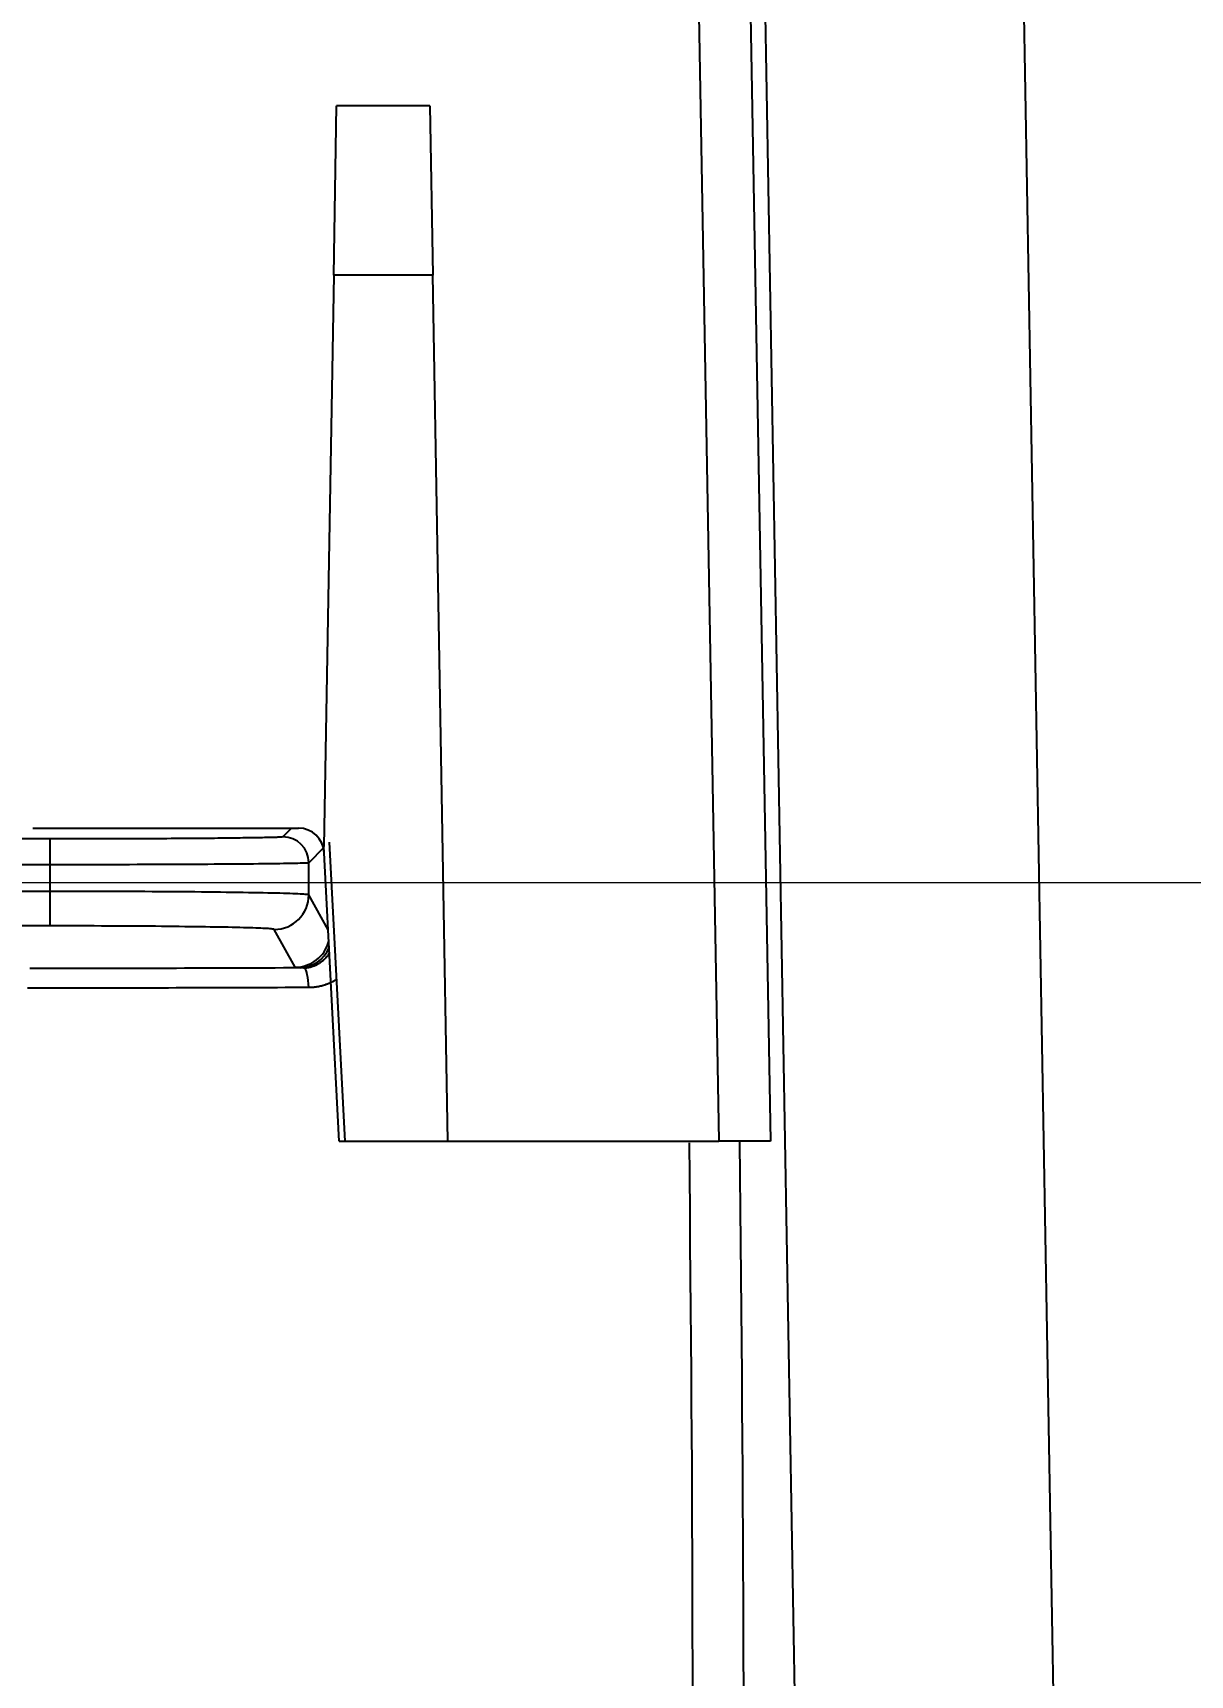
# Model space of a CAD drawing. Extents: x 0 to 395, y 0 to 289.
# Drawn here: x 120.61 to 134.03, y 237.98 to 257.01 of the extents above; entities that cross this region are included whole.
import ezdxf

# ---------------------------------------------------------------- set-up
doc = ezdxf.new("R2010")
doc.units = 0
doc.header["$LTSCALE"] = 10
doc.header["$MEASUREMENT"] = 0
doc.header["$PDMODE"] = 3
doc.header["$PDSIZE"] = -10
doc.layers.get('0').update_dxf_attribs({"linetype": 'CONTINUOUS'})
doc.layers.get('DEFPOINTS').update_dxf_attribs({"linetype": 'CONTINUOUS'})
doc.layers.add('1', color=7, linetype='CONTINUOUS')
doc.styles.add('Daelim Dimension', font='')
doc.styles.get('Daelim Dimension').set_extended_font_data('나눔고딕')
doc.dimstyles.new('DEFAULT', dxfattribs={"dimscale": 2, "dimtxt": 2, "dimasz": 2, "dimexe": 0, "dimexo": 2, "dimgap": 1, "dimtad": 1, "dimdec": 0, "dimzin": 9, "dimdsep": 46, "dimtxsty": 'Daelim Dimension', "dimcen": 0.5, "dimclrd": 5, "dimclre": 5, "dimclrt": 256, "dimadec": 1, "dimazin": 0, "dimtfac": 1, "dimtdec": 0, "dimtix": 1, "dimtmove": 0, "dimatfit": 3, "dimfxl": 1, "dimtolj": 1, "dimtzin": 1, "dimlwd": 9, "dimlwe": 9, "dimarcsym": 0})

# ---------------------------------------------------------------- blocks, each defined once
blk = doc.blocks.new('*D2')
at = {"color": 5, "linetype": 'ByBlock', "lineweight": 9, "ltscale": 0.5, "transparency": 16777216}
for p, q in [((118.67, 247.167), (149.411, 247.167)), ((149.411, 243.167), (149.411, 228.668)), ((120.97, 224.668), (149.411, 224.668))]:
    blk.add_line(p, q, dxfattribs=at)
at = {"color": 5, "ltscale": 0.5, "transparency": 16777216}
for points in [[(148.744, 243.167), (150.078, 243.167), (149.411, 247.167)], [(148.744, 228.668), (150.078, 228.668), (149.411, 224.668)]]:
    blk.add_solid(points, dxfattribs=at)
at = {"layer": 'DEFPOINTS', "color": 0, "ltscale": 0.5, "transparency": 16777216}
for p in [(114.67, 247.167), (116.97, 224.668), (149.411, 224.668)]:
    blk.add_point(p, dxfattribs=at)
at = {"color": 7, "ltscale": 0.5, "transparency": 16777216, "insert": (143.99, 235.917), "char_height": 6, "attachment_point": 5, "rotation": 90, "style": 'Daelim Dimension'}
blk.add_mtext('\\A1;22.5', dxfattribs=at)

msp = doc.modelspace()

# ---------------------------------------------------------------- linework, layer by layer
at = {"layer": '1'}
for p, q in [((132.023, 261.583), (132.835, 215.074)), ((128.254, 261.471), (128.561, 244.168)), ((128.854, 261.471), (129.161, 244.168)), ((129.023, 261.53), (129.82, 215.869)), ((124.095, 254.203), (124.129, 256.168)), ((125.21, 256.168), (124.129, 256.168)), ((125.21, 256.168), (125.245, 254.203)), ((124.095, 254.203), (123.979, 247.584)), ((125.245, 254.203), (124.095, 254.203)), ((125.42, 244.168), (125.245, 254.203)), ((120.806, 247.67), (119.122, 247.67)), ((120.606, 247.795), (123.685, 247.795)), ((120.806, 247.37), (120.806, 247.67)), ((123.607, 247.795), (123.506, 247.694)), ((123.977, 247.565), (123.806, 247.394)), ((124.158, 244.168), (123.979, 247.584)), ((124.042, 247.631), (124.224, 244.168)), ((120.806, 247.37), (119.122, 247.37)), ((120.806, 247.061), (120.806, 247.37)), ((123.806, 247.021), (123.806, 247.394)), ((120.806, 247.061), (119.122, 247.061)), ((120.806, 246.662), (120.806, 247.061)), ((124.03, 246.617), (123.806, 247.021)), ((120.806, 246.662), (119.122, 246.662)), ((123.649, 246.183), (123.406, 246.621)), ((124.158, 244.168), (125.42, 244.168)), ((125.42, 244.168), (128.561, 244.168)), ((129.161, 244.168), (128.561, 244.168))]:
    msp.add_line(p, q, dxfattribs=at)
for points in [[(122.055, 247.673), (122.031, 247.673), (122.008, 247.673), (121.984, 247.673), (121.96, 247.673), (121.936, 247.672), (121.912, 247.672), (121.888, 247.672), (121.864, 247.672), (121.839, 247.672), (121.815, 247.672), (121.79, 247.672), (121.765, 247.672), (121.74, 247.672), (121.715, 247.672), (121.69, 247.672), (121.665, 247.672), (121.639, 247.671), (121.614, 247.671), (121.589, 247.671), (121.563, 247.671), (121.538, 247.671), (121.512, 247.671), (121.487, 247.671), (121.461, 247.671), (121.435, 247.671), (121.41, 247.671), (121.384, 247.671), (121.359, 247.671), (121.334, 247.671), (121.308, 247.671), (121.283, 247.671), (121.257, 247.671), (121.232, 247.671), (121.207, 247.671), (121.182, 247.671), (121.157, 247.671), (121.131, 247.67), (121.106, 247.67), (121.081, 247.67), (121.056, 247.67), (121.031, 247.67), (121.006, 247.67), (120.981, 247.67), (120.956, 247.67), (120.931, 247.67), (120.906, 247.67), (120.881, 247.67), (120.856, 247.67), (120.831, 247.67), (120.806, 247.67)], [(123.506, 247.694), (123.504, 247.693), (123.502, 247.693), (123.498, 247.692), (123.493, 247.692), (123.486, 247.691), (123.478, 247.691), (123.469, 247.69), (123.459, 247.689), (123.447, 247.689), (123.434, 247.688), (123.421, 247.688), (123.406, 247.688), (123.39, 247.687), (123.372, 247.687), (123.354, 247.686), (123.334, 247.686), (123.313, 247.685), (123.291, 247.685), (123.268, 247.684), (123.244, 247.684), (123.219, 247.683), (123.192, 247.683), (123.165, 247.682), (123.136, 247.682), (123.106, 247.682), (123.075, 247.681), (123.043, 247.681), (123.01, 247.68), (122.976, 247.68), (122.941, 247.679), (122.905, 247.679), (122.868, 247.679), (122.83, 247.678), (122.792, 247.678), (122.752, 247.678), (122.712, 247.677), (122.671, 247.677), (122.629, 247.676), (122.586, 247.676), (122.543, 247.676), (122.498, 247.676), (122.453, 247.675), (122.407, 247.675), (122.359, 247.675), (122.311, 247.674), (122.262, 247.674), (122.211, 247.674), (122.16, 247.673), (122.108, 247.673), (122.055, 247.673)], [(123.806, 247.394), (123.803, 247.393), (123.798, 247.392), (123.79, 247.391), (123.779, 247.391), (123.765, 247.39), (123.748, 247.389), (123.729, 247.389), (123.706, 247.388), (123.681, 247.387), (123.652, 247.387), (123.622, 247.386), (123.588, 247.385), (123.551, 247.384), (123.512, 247.384), (123.471, 247.383), (123.426, 247.382), (123.379, 247.382), (123.33, 247.381), (123.278, 247.381), (123.224, 247.38), (123.167, 247.379), (123.108, 247.379), (123.047, 247.378), (122.983, 247.378), (122.918, 247.377), (122.85, 247.377), (122.781, 247.376), (122.709, 247.376), (122.636, 247.375), (122.561, 247.375), (122.484, 247.374), (122.405, 247.374), (122.325, 247.374), (122.244, 247.373), (122.161, 247.373), (122.077, 247.373), (121.991, 247.372), (121.904, 247.372), (121.817, 247.372), (121.728, 247.371), (121.638, 247.371), (121.548, 247.371), (121.457, 247.371), (121.365, 247.371), (121.273, 247.371), (121.18, 247.371), (121.087, 247.37), (120.993, 247.37), (120.9, 247.37), (120.806, 247.37)], [(123.806, 247.021), (123.803, 247.022), (123.798, 247.024), (123.79, 247.025), (123.779, 247.026), (123.765, 247.027), (123.748, 247.029), (123.729, 247.03), (123.706, 247.031), (123.681, 247.032), (123.652, 247.034), (123.622, 247.035), (123.588, 247.036), (123.551, 247.037), (123.512, 247.038), (123.471, 247.04), (123.426, 247.041), (123.379, 247.042), (123.33, 247.043), (123.278, 247.044), (123.224, 247.045), (123.167, 247.046), (123.108, 247.047), (123.047, 247.048), (122.983, 247.049), (122.918, 247.05), (122.85, 247.051), (122.781, 247.052), (122.709, 247.052), (122.636, 247.053), (122.561, 247.054), (122.484, 247.055), (122.405, 247.055), (122.325, 247.056), (122.244, 247.057), (122.161, 247.057), (122.077, 247.058), (121.991, 247.058), (121.904, 247.059), (121.817, 247.059), (121.728, 247.06), (121.638, 247.06), (121.548, 247.06), (121.457, 247.061), (121.365, 247.061), (121.273, 247.061), (121.18, 247.061), (121.087, 247.061), (120.993, 247.061), (120.9, 247.061), (120.806, 247.061)], [(123.406, 246.621), (123.404, 246.622), (123.399, 246.624), (123.392, 246.625), (123.382, 246.626), (123.37, 246.627), (123.356, 246.629), (123.339, 246.63), (123.32, 246.631), (123.299, 246.632), (123.275, 246.633), (123.249, 246.635), (123.221, 246.636), (123.191, 246.637), (123.158, 246.638), (123.124, 246.639), (123.087, 246.64), (123.048, 246.641), (123.006, 246.642), (122.963, 246.643), (122.918, 246.645), (122.871, 246.646), (122.822, 246.646), (122.771, 246.647), (122.718, 246.648), (122.664, 246.649), (122.608, 246.65), (122.55, 246.651), (122.491, 246.652), (122.43, 246.653), (122.368, 246.653), (122.303, 246.654), (122.237, 246.655), (122.169, 246.655), (122.099, 246.656), (122.028, 246.657), (121.955, 246.657), (121.88, 246.658), (121.804, 246.658), (121.726, 246.659), (121.646, 246.659), (121.566, 246.66), (121.485, 246.66), (121.402, 246.66), (121.319, 246.661), (121.236, 246.661), (121.151, 246.661), (121.066, 246.661), (120.98, 246.661), (120.893, 246.662), (120.806, 246.662)], [(124.047, 246.353), (124.043, 246.347), (124.039, 246.341), (124.035, 246.334), (124.031, 246.328), (124.027, 246.322), (124.023, 246.317), (124.018, 246.311), (124.014, 246.305), (124.009, 246.3), (124.004, 246.294), (124, 246.289), (123.995, 246.283), (123.99, 246.278), (123.985, 246.273), (123.979, 246.268), (123.974, 246.263), (123.969, 246.259), (123.964, 246.254), (123.958, 246.249), (123.953, 246.245), (123.947, 246.241), (123.941, 246.236), (123.936, 246.232), (123.93, 246.228), (123.924, 246.225), (123.918, 246.221), (123.912, 246.217), (123.906, 246.214), (123.9, 246.211), (123.894, 246.208), (123.887, 246.204), (123.881, 246.202), (123.875, 246.199), (123.868, 246.196), (123.862, 246.194), (123.855, 246.191), (123.849, 246.189), (123.842, 246.187), (123.836, 246.185), (123.829, 246.183), (123.823, 246.181), (123.816, 246.18), (123.809, 246.178), (123.802, 246.177), (123.796, 246.176), (123.789, 246.175), (123.782, 246.174), (123.775, 246.173), (123.769, 246.173), (123.762, 246.172)], [(120.571, 246.171), (120.657, 246.171), (120.744, 246.171), (120.83, 246.171), (120.918, 246.172), (121.005, 246.172), (121.093, 246.172), (121.182, 246.172), (121.27, 246.172), (121.359, 246.172), (121.449, 246.173), (121.539, 246.173), (121.629, 246.173), (121.72, 246.173), (121.811, 246.173), (121.902, 246.174), (121.994, 246.174), (122.086, 246.174), (122.178, 246.174), (122.271, 246.174), (122.365, 246.175), (122.458, 246.175), (122.552, 246.175), (122.647, 246.175), (122.742, 246.176), (122.837, 246.176), (122.932, 246.176), (123.028, 246.176), (123.125, 246.177), (123.221, 246.177), (123.318, 246.177), (123.416, 246.177), (123.514, 246.178), (123.612, 246.178), (123.71, 246.178)], [(123.71, 246.178), (123.708, 246.178), (123.706, 246.178), (123.704, 246.179), (123.701, 246.179), (123.699, 246.179), (123.697, 246.179), (123.695, 246.179), (123.693, 246.179), (123.691, 246.179), (123.689, 246.179), (123.688, 246.179), (123.686, 246.179), (123.684, 246.179), (123.682, 246.179), (123.681, 246.18), (123.679, 246.18), (123.677, 246.18), (123.676, 246.18), (123.674, 246.18), (123.673, 246.18), (123.672, 246.18), (123.67, 246.18), (123.669, 246.18), (123.668, 246.18), (123.666, 246.18), (123.665, 246.18), (123.664, 246.181), (123.663, 246.181), (123.662, 246.181), (123.661, 246.181), (123.66, 246.181), (123.659, 246.181), (123.658, 246.181), (123.657, 246.181), (123.656, 246.181), (123.655, 246.181), (123.655, 246.181), (123.654, 246.182), (123.653, 246.182), (123.653, 246.182), (123.652, 246.182), (123.651, 246.182), (123.651, 246.182), (123.651, 246.182), (123.65, 246.182), (123.65, 246.182), (123.65, 246.182), (123.649, 246.183), (123.649, 246.183), (123.649, 246.183)], [(123.685, 246.181), (123.751, 246.181)], [(123.762, 246.172), (123.761, 246.173), (123.76, 246.173), (123.758, 246.173), (123.757, 246.173), (123.756, 246.173), (123.755, 246.173), (123.754, 246.174), (123.753, 246.174), (123.752, 246.174), (123.751, 246.174), (123.75, 246.174), (123.749, 246.175), (123.748, 246.175), (123.747, 246.175), (123.745, 246.175), (123.744, 246.175), (123.743, 246.175), (123.742, 246.175), (123.741, 246.176), (123.74, 246.176), (123.739, 246.176), (123.738, 246.176), (123.737, 246.176), (123.736, 246.176), (123.735, 246.176), (123.734, 246.177), (123.733, 246.177), (123.732, 246.177), (123.731, 246.177), (123.73, 246.177), (123.729, 246.177), (123.728, 246.177), (123.727, 246.177), (123.726, 246.177), (123.725, 246.177), (123.724, 246.178), (123.723, 246.178), (123.722, 246.178), (123.721, 246.178), (123.72, 246.178), (123.719, 246.178), (123.718, 246.178), (123.717, 246.178), (123.716, 246.178), (123.715, 246.178), (123.714, 246.178), (123.713, 246.178), (123.712, 246.178), (123.711, 246.178), (123.71, 246.178)], [(123.804, 245.95), (123.811, 245.95), (123.818, 245.95), (123.825, 245.951), (123.832, 245.951), (123.839, 245.951), (123.846, 245.952), (123.852, 245.952), (123.859, 245.953), (123.866, 245.953), (123.873, 245.954), (123.88, 245.955), (123.886, 245.956), (123.893, 245.957), (123.9, 245.958), (123.907, 245.959), (123.913, 245.96), (123.92, 245.961), (123.927, 245.963), (123.933, 245.964), (123.94, 245.966), (123.947, 245.967), (123.953, 245.969), (123.96, 245.971), (123.966, 245.972), (123.973, 245.974), (123.979, 245.976), (123.986, 245.978), (123.992, 245.98), (123.999, 245.982), (124.005, 245.985), (124.011, 245.987), (124.018, 245.989), (124.024, 245.992), (124.03, 245.994), (124.037, 245.997), (124.043, 245.999), (124.049, 246.002), (124.055, 246.005), (124.061, 246.007), (124.067, 246.01), (124.073, 246.013), (124.079, 246.016), (124.085, 246.019), (124.091, 246.022), (124.097, 246.026), (124.103, 246.029), (124.109, 246.032), (124.115, 246.036), (124.121, 246.039), (124.126, 246.042)], [(120.546, 245.943), (120.637, 245.944), (120.728, 245.944), (120.819, 245.944), (120.91, 245.944), (121, 245.944), (121.091, 245.944), (121.182, 245.945), (121.273, 245.945), (121.364, 245.945), (121.454, 245.945), (121.545, 245.945), (121.636, 245.945), (121.726, 245.946), (121.817, 245.946), (121.908, 245.946), (121.998, 245.946), (122.089, 245.946), (122.179, 245.946), (122.27, 245.947), (122.36, 245.947), (122.451, 245.947), (122.541, 245.947), (122.632, 245.947), (122.722, 245.948), (122.812, 245.948), (122.903, 245.948), (122.993, 245.948), (123.083, 245.948), (123.174, 245.949), (123.264, 245.949), (123.354, 245.949), (123.444, 245.949), (123.534, 245.95), (123.624, 245.95), (123.714, 245.95), (123.804, 245.95)], [(128.215, 244.146), (128.219, 243.754), (128.223, 243.365), (128.226, 242.98), (128.23, 242.6), (128.233, 242.224), (128.236, 241.852), (128.239, 241.486), (128.241, 241.124), (128.244, 240.767), (128.246, 240.416), (128.248, 240.07), (128.249, 239.73), (128.251, 239.396), (128.252, 239.069), (128.253, 238.747), (128.253, 238.433), (128.254, 238.125), (128.254, 237.824)], [(128.8, 244.157), (128.804, 243.766), (128.809, 243.377), (128.813, 242.989), (128.816, 242.6), (128.82, 242.214), (128.823, 241.834), (128.826, 241.457), (128.829, 241.085), (128.832, 240.717), (128.834, 240.353), (128.837, 239.984), (128.839, 239.61), (128.841, 239.243), (128.842, 238.883), (128.843, 238.531), (128.844, 238.186), (128.845, 237.848)]]:
    msp.add_lwpolyline(points, dxfattribs=at)
for centre, major_axis, ratio, start_param, end_param in [((123.506, 247.394), (0.212, -0.212), 0.999924, 0.785436, 2.356156), ((123.685, 247.495), (0, -0.3), 0.99981, 1.623156, 3.141593), ((123.406, 247.021), (-0.35, -0.194), 0.999839, 1.063791, 2.63445), ((123.649, 246.583), (-0.35, -0.194), 0.999839, 1.06379, 2.386703), ((123.71, 246.578), (-0.014, -0.4), 0.916206, 0.03919, 1.163773), ((123.752, 245.878), (-0.001, 0.3), 0.182146, 4.953445, 6.080314)]:
    msp.add_ellipse(centre, major_axis=major_axis, ratio=ratio, start_param=start_param, end_param=end_param, dxfattribs=at)

# ---------------------------------------------------------------- dimensions: what is measured, and where the dimension line sits
at = {"color": 5, "ltscale": 0.5}
dim = msp.add_linear_dim(base=(149.411, 224.668), p1=(114.67, 247.167), p2=(116.97, 224.668), angle=90, text='<>.5', dimstyle='DEFAULT', override={"dimtxt": 3, "dimdec": 0, "dimclrd": 5, "dimclre": 5, "dimclrt": 7, "dimfxl": 1.25, "dimarcsym": 1}, dxfattribs=at)
dim.commit()
dim.dimension.update_dxf_attribs({"geometry": '*D2', "text_midpoint": (143.99, 235.917)})

doc.saveas('drawing.dxf')
